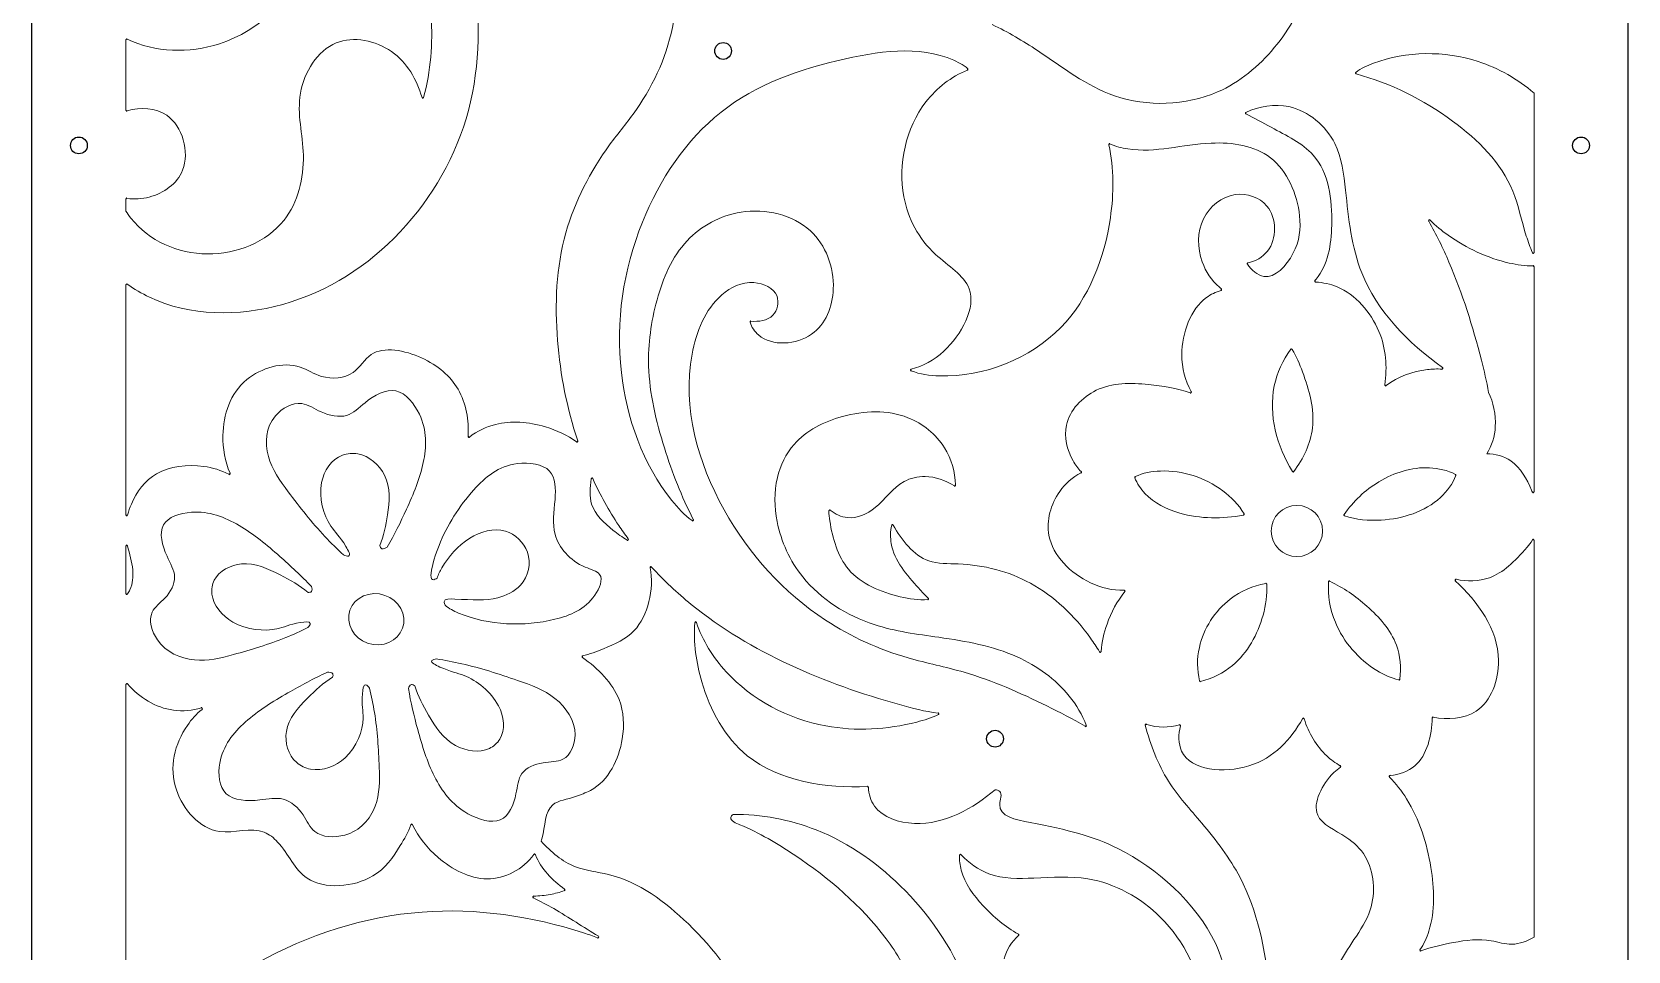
# Model space of a CAD drawing. Header units: millimetres. Extents: x -1155 to 475, y -31 to 1475.
# Drawn here: x 0 to 475, y 203.5 to 477.2 of the extents above; entities that cross this region are included whole.
import ezdxf

# ---------------------------------------------------------------- set-up
doc = ezdxf.new("R2010")
doc.units = ezdxf.units.MM
doc.layers.add('Layer3', color=4, linetype='Continuous')

msp = doc.modelspace()

# ---------------------------------------------------------------- linework, layer by layer
for p, q in [((0, 0), (0, 1475)), ((475.03, 0), (475.03, 1475))]:
    msp.add_line(p, q)
for centre, start, end in [((28.24, 474.78), 64.0949, 180), ((278.31, 466.03), 291.9084, 43.124), ((394.16, 464.93), 128.0367, 254.5436), ((116.33, 457.75), 196.4554, 344.9691), ((28.24, 453.92), 180, 285.32), ((361.39, 452.98), 114.575, 244.4713), ((320.73, 443.61), 65.5273, 192.5761), ((28.24, 427.38), 81.2097, 180), ((415.91, 420.92), 45.0376, 209.906), ((446.79, 411.53), 202.1725, 0), ((361.92, 408.15), 102.5744, 214.7706), ((446.79, 407.26), 360, 90.2595), ((28.24, 401.88), 54.0459, 180), ((353.82, 400.44), 287.4179, 50.2578), ((382.03, 402.95), 138.71, 265.7222), ((213.97, 390.78), 86.2279, 196.2505), ((374.85, 382.52), 31.3242, 144.2605), ((261.73, 376.53), 103.8317, 247.2204), ((419.64, 377.03), 267.2045, 54.5796), ((402.85, 372.09), 171.2556, 305.8253), ((344.82, 369.94), 250.7608, 29.2179), ((130.05, 356.75), 175.9409, 308.047), ((162.22, 355.33), 232.7705, 18.5264), ((58.74, 345.68), 242.1351, 23.8934), ((166.68, 344.06), 24.704, 174.8621), ((274.64, 342.27), 239.2654, 2.3597), ((312.1, 346.07), 296.8035, 48.007), ((328.44, 344.54), 115.2646, 201.2117), ((375.35, 346.46), 212.2477, 322.7946), ((423.55, 345.19), 338.9616, 62.9733), ((446.79, 340.29), 204.9671, 360), ((28.24, 333.4), 180, 345.5525), ((237.44, 334.57), 50.7464, 179.065), ((360.52, 333.55), 280.4633, 29.9671), ((390.72, 333.34), 145.5383, 251.3232), ((196.62, 331.88), 234.7202, 27.2621), ((256.12, 330.21), 28.9596, 165.8728), ((28.24, 324.07), 13.1142, 180), ((177.28, 326.07), 238.5697, 36.512), ((446.79, 325.78), 0, 150.9125), ((184.21, 317.68), 42.5089, 191.8668), ((386.13, 313.39), 64.8215, 176.3049), ((423.77, 313.95), 77.7434, 226.7497), ((28.24, 309.96), 180, 325.9164), ((325.07, 310.69), 320.2781, 91.7215), ((367.23, 312.68), 4.1711, 99.6036), ((266.6, 308.39), 273.2737, 49.1507), ((197.52, 301.24), 18.628, 176.0141), ((163.96, 291.14), 104.0944, 234.9488), ((317.93, 292.76), 212.2813, 355.4218), ((28.24, 282.87), 41.0979, 180), ((347.75, 284.03), 194.2617, 282.916), ((406.86, 284.51), 258.6538, 352.4445), ((50.49, 275.65), 307.7148, 107.4702), ((269.66, 274.12), 295.7425, 83.6981), ((331.56, 270.79), 71.7333, 194.9477), ((341.56, 270.6), 344.6383, 105.8149), ((378.39, 272.57), 17.3686, 149.7951), ((416.97, 272.89), 79.254, 178.8998), ((313.56, 270.63), 239.1741, 20.3335), ((389.25, 258.48), 305.0398, 60.8259), ((248.68, 252.22), 1.2248, 92.4548), ((404.21, 255.49), 96.4769, 223.9031), ((113.03, 241.01), 25.4671, 159.6018), ((149.6, 232.09), 21.9158, 143.8346), ((276.34, 232.01), 43.2803, 176.0926), ((149.35, 219.6), 91.4551, 243.0692), ((158.39, 221.72), 289.6925, 53.5592), ((168.44, 207.69), 248.2687, 57.9236), ((293.46, 208.3), 311.4078, 60.1894), ((413.31, 203.76), 145.0287, 289.9475)]:
    msp.add_arc(centre, 0.25, start, end)
at = {"lineweight": 9}
for points in [[(83, 498.37), (77.71, 487.23), (67.84, 477.58), (55.79, 473.66)], [(131.59, 496.22), (133.44, 482.01), (133.54, 467.5), (129.9, 453.82)], [(380.06, 491.67), (378.03, 484.65), (374.44, 478.13), (369.75, 472.48)], [(116.57, 457.69), (118.67, 465.5), (119.36, 473.79), (118.8, 481.86)], [(179.88, 454.05), (185.31, 461.83), (189.32, 470.77), (190.94, 480.22)], [(90.59, 473.91), (95.72, 475.98), (102.29, 474.62), (107.02, 471.31)], [(299.28, 471.62), (294.95, 474.49), (290.5, 477.12), (285.82, 479.35)], [(27.99, 474.78), (27.99, 472.06), (27.99, 456.4), (27.99, 453.92)], [(55.79, 473.66), (46.81, 470.73), (36.61, 470.99), (28.34, 475.01)], [(79.92, 458.91), (80.99, 465.13), (84.91, 471.62), (90.59, 473.91)], [(107.02, 471.31), (111.67, 468.06), (114.54, 462.93), (116.09, 457.68)], [(242.14, 469.19), (253.8, 471.78), (266.07, 473.25), (276.28, 467.76)], [(322.2, 458.16), (313.79, 461.05), (306.7, 466.7), (299.28, 471.62)], [(369.75, 472.48), (365.14, 466.92), (359.48, 462.19), (352.85, 459.3)], [(430.4, 468.37), (420.37, 471.65), (409.14, 471.48), (399.23, 467.83)], [(205.1, 453.3), (215.5, 461.53), (228.39, 466.14), (242.14, 469.19)], [(278.4, 465.79), (273.59, 463.86), (269.29, 460.51), (266.06, 456.32)], [(276.28, 467.76), (277.08, 467.33), (277.88, 466.85), (278.49, 466.2)], [(399.23, 467.83), (397.36, 467.14), (395.54, 466.33), (394.01, 465.13)], [(447.04, 458.96), (442.19, 463.11), (436.52, 466.38), (430.4, 468.37)], [(394.1, 464.69), (404.36, 461.86), (414.01, 457.12), (422.8, 450.64)], [(80.78, 440.46), (80.62, 446.72), (78.84, 452.68), (79.92, 458.91)], [(266.06, 456.32), (260.04, 448.5), (257.72, 437.72), (259.52, 428.11)], [(352.85, 459.3), (343.36, 455.17), (331.9, 454.82), (322.2, 458.16)], [(447.04, 411.53), (447.04, 419.15), (447.04, 458.96), (447.04, 458.96)], [(28.3, 453.67), (32.32, 454.77), (36.84, 454.63), (40.12, 452.35)], [(40.12, 452.35), (44.84, 449.09), (46.99, 441.44), (44.84, 436.01)], [(129.9, 453.82), (126.34, 440.44), (119.21, 427.85), (109.62, 417.66)], [(171.94, 443.53), (174.53, 447.09), (177.36, 450.45), (179.88, 454.05)], [(181.67, 420.49), (186.79, 433.22), (194.7, 445.07), (205.1, 453.3)], [(361.29, 453.2), (365.22, 455), (369.83, 455.84), (374.1, 454.92)], [(368.81, 448.76), (366.27, 450.12), (363.84, 451.53), (361.29, 452.75)], [(374.1, 454.92), (379.89, 453.68), (385.07, 449.21), (387.74, 443.95)], [(381.32, 440.47), (378.13, 444.08), (373.29, 446.35), (368.81, 448.76)], [(422.8, 450.64), (430.36, 445.05), (437.29, 438.18), (440.73, 429.77)], [(158.92, 417.38), (161.55, 426.75), (166.18, 435.65), (171.94, 443.53)], [(320.95, 421.82), (322.02, 429.14), (322.06, 436.49), (320.48, 443.55)], [(320.83, 443.84), (322.51, 443.07), (324.33, 442.6), (326.15, 442.32)], [(326.15, 442.32), (334.33, 441.06), (342.36, 443.7), (350.98, 444.06)], [(350.98, 444.06), (357.26, 444.32), (363.86, 443.36), (368.59, 439.72)], [(387.74, 443.95), (389.92, 439.66), (390.44, 434.85), (390.95, 430.03)], [(75.02, 421.14), (79.2, 426.44), (80.96, 433.63), (80.78, 440.46)], [(368.59, 439.72), (373.65, 435.84), (376.58, 428.88), (377.26, 422.4)], [(386.84, 419.67), (387.05, 427.36), (385.89, 435.29), (381.32, 440.47)], [(44.84, 436.01), (43.23, 431.94), (39.19, 429.12), (34.94, 427.99)], [(34.94, 427.99), (32.73, 427.41), (30.46, 427.28), (28.27, 427.62)], [(259.52, 428.11), (260.73, 421.62), (263.83, 415.65), (268.92, 410.94)], [(358.11, 428.72), (354.04, 428.14), (350.48, 425.19), (348.67, 421.54)], [(367.56, 425.32), (365.35, 428), (361.55, 429.21), (358.11, 428.72)], [(390.95, 430.03), (391.85, 421.57), (392.72, 413.08), (395.77, 405.41)], [(440.73, 429.77), (442.47, 425.5), (443.32, 420.83), (444.74, 416.39)], [(27.99, 427.38), (27.99, 426.48), (27.99, 423.84), (27.99, 423.84)], [(27.99, 423.84), (28.43, 423.1), (28.93, 422.4), (29.46, 421.72)], [(211.03, 423.48), (204.82, 422.51), (199.13, 419.41), (195, 415)], [(231.67, 417.95), (226.4, 422.81), (218.35, 424.62), (211.03, 423.48)], [(367.74, 411.91), (370.58, 415.53), (370.5, 421.74), (367.56, 425.32)], [(29.46, 421.72), (34.77, 414.99), (43.43, 411.13), (52.24, 411.05)], [(52.24, 411.05), (60.97, 410.97), (69.85, 414.61), (75.02, 421.14)], [(175.42, 375.81), (173.7, 390.94), (175.94, 406.26), (181.67, 420.49)], [(306.22, 389.19), (314.63, 397.81), (319.18, 409.77), (320.95, 421.82)], [(348.67, 421.54), (346.7, 417.59), (346.79, 412.81), (348.29, 408.7)], [(377.26, 422.4), (377.66, 418.58), (377.28, 414.92), (375.3, 411.15)], [(382.19, 403.52), (385.7, 407.81), (386.69, 413.66), (386.84, 419.67)], [(415.69, 420.79), (417.95, 416.87), (419.94, 412.79), (421.73, 408.63)], [(421.46, 416.65), (419.55, 418), (417.73, 419.46), (416.09, 421.09)], [(109.62, 417.66), (100.11, 407.56), (88.19, 399.83), (74.67, 396.05)], [(156.43, 385.28), (155.56, 396.14), (156.03, 407.05), (158.92, 417.38)], [(195, 415), (190.49, 410.2), (187.82, 403.84), (186.04, 397.37)], [(238.49, 400.63), (238.75, 407.17), (236.27, 413.72), (231.67, 417.95)], [(439.66, 408.36), (433.11, 409.83), (426.95, 412.78), (421.46, 416.65)], [(444.74, 416.39), (445.28, 414.71), (445.9, 413.06), (446.56, 411.43)], [(268.92, 410.94), (272.64, 407.5), (277.43, 404.73), (278.93, 400.72)], [(348.29, 408.7), (349.35, 405.78), (351.12, 403.19), (353.39, 401.14)], [(361.87, 408.39), (364.1, 408.89), (366.3, 410.06), (367.74, 411.91)], [(375.3, 411.15), (373.39, 407.51), (369.98, 403.78), (366.61, 404.35)], [(421.73, 408.63), (425.78, 399.21), (428.81, 389.39), (431.36, 379.46)], [(366.61, 404.35), (364.75, 404.67), (362.9, 406.3), (361.72, 408.01)], [(395.77, 405.41), (400.26, 394.1), (409.49, 384.56), (419.79, 377.24)], [(446.79, 407.51), (444.4, 407.5), (442, 407.83), (439.66, 408.36)], [(447.04, 340.29), (447.04, 375.29), (447.04, 404.28), (447.04, 407.26)], [(27.99, 401.88), (27.99, 396.33), (27.99, 345.71), (27.99, 333.4)], [(34.97, 398.18), (32.66, 399.28), (30.45, 400.58), (28.38, 402.08)], [(214.87, 402.52), (217.74, 402.33), (220.87, 400.97), (221.75, 398.46)], [(232.04, 387.17), (236.34, 390.14), (238.29, 395.38), (238.49, 400.63)], [(278.93, 400.72), (281.04, 395.1), (276.69, 387.05), (271.37, 382.13)], [(353.89, 400.2), (352.33, 399.71), (350.87, 399.04), (349.58, 398.09)], [(353.39, 401.14), (353.58, 400.97), (353.78, 400.8), (353.98, 400.63)], [(381.85, 403.12), (381.96, 403.25), (382.08, 403.39), (382.19, 403.52)], [(388.47, 401.25), (386.42, 402.11), (384.26, 402.54), (382.02, 402.7)], [(400.88, 388), (398.47, 393.79), (393.85, 399), (388.47, 401.25)], [(74.67, 396.05), (61.58, 392.4), (47, 392.46), (34.97, 398.18)], [(186.04, 397.37), (184.25, 390.88), (183.35, 384.27), (183.54, 377.69)], [(221.75, 398.46), (222.39, 396.65), (221.86, 394.23), (220.52, 392.82)], [(349.58, 398.09), (344.84, 394.64), (342.22, 387.55), (342.22, 381.06)], [(213.73, 390.71), (214.15, 389.26), (215.06, 387.92), (216.23, 386.93)], [(220.52, 392.82), (218.95, 391.16), (216.27, 390.88), (213.98, 391.03)], [(162.46, 355.41), (159.23, 365.03), (157.25, 375.13), (156.43, 385.28)], [(216.23, 386.93), (220.32, 383.43), (227.49, 384.02), (232.04, 387.17)], [(270.13, 374.75), (283.39, 374.4), (297.08, 379.83), (306.22, 389.19)], [(402.61, 372.13), (403.41, 377.39), (403, 382.92), (400.88, 388)], [(95.56, 375.76), (97.7, 377.24), (98.97, 379.73), (100.98, 381.1)], [(100.98, 381.1), (104.69, 383.63), (110.94, 382.39), (115.96, 380.11)], [(115.96, 380.11), (120.81, 377.9), (124.51, 374.73), (126.82, 370.76)], [(206, 334.91), (198.15, 349), (193.54, 365.22), (196.49, 381.2)], [(271.37, 382.13), (268.45, 379.41), (265.23, 377.65), (261.67, 376.77)], [(342.22, 381.06), (342.22, 377.1), (343.2, 373.35), (345.04, 370.06)], [(369.72, 371.75), (370.54, 375.67), (372.31, 379.42), (374.65, 382.67)], [(375.06, 382.65), (376.34, 380.56), (377.27, 378.29), (378.14, 375.95)], [(63.97, 373.64), (68.2, 377.12), (74.63, 379.11), (79.82, 377.39)], [(79.82, 377.39), (81.98, 376.67), (83.92, 375.31), (86.18, 374.62)], [(86.18, 374.62), (89.31, 373.68), (93.04, 374.03), (95.56, 375.76)], [(190.42, 337.69), (181.81, 348.5), (176.98, 362.08), (175.42, 375.81)], [(183.54, 377.69), (183.78, 369.45), (185.73, 361.26), (188.23, 353.31)], [(261.63, 376.3), (264.27, 375.19), (267.19, 374.83), (270.13, 374.75)], [(378.14, 375.95), (380.13, 370.59), (381.77, 364.87), (381.1, 359.28)], [(415.3, 376.64), (410.72, 376.11), (406.55, 374.45), (403, 371.89)], [(419.63, 376.78), (418.18, 376.85), (416.72, 376.8), (415.3, 376.64)], [(431.36, 379.46), (432.18, 376.27), (432.95, 373.07), (433.5, 369.82)], [(56.86, 357.01), (56.98, 363.22), (58.93, 369.49), (63.97, 373.64)], [(108.32, 370.28), (105.32, 370.91), (101.87, 368.97), (99.15, 366.78)], [(126.82, 370.76), (129.25, 366.56), (130.14, 361.47), (129.8, 356.77)], [(332.3, 372.18), (327.01, 372.69), (321.56, 372.79), (316.75, 370.46)], [(344.74, 369.7), (340.76, 371.09), (336.58, 371.77), (332.3, 372.18)], [(370.03, 358.65), (369.06, 362.96), (368.83, 367.45), (369.72, 371.75)], [(80.32, 366.52), (77.53, 366.91), (74.41, 365.13), (72.46, 362.83)], [(86.08, 364.02), (84.04, 364.94), (82.26, 366.25), (80.32, 366.52)], [(99.15, 366.78), (97.26, 365.26), (95.72, 363.61), (93.65, 363)], [(115.31, 363.38), (113.81, 366.51), (111.28, 369.65), (108.32, 370.28)], [(316.75, 370.46), (312.55, 368.42), (308.83, 364.54), (307.86, 360.09)], [(433.5, 369.82), (434.92, 366.99), (435.73, 363.23), (435.52, 359.66)], [(72.46, 362.83), (69.57, 359.41), (69.23, 354.85), (70.37, 350.78)], [(93.65, 363), (91.41, 362.34), (88.56, 362.89), (86.08, 364.02)], [(116.46, 348.94), (117.47, 353.6), (117.65, 358.47), (115.31, 363.38)], [(137.99, 360.28), (142.69, 361.46), (147.67, 361.13), (152.86, 359.56)], [(241.19, 362.64), (235.66, 361.13), (230.42, 358.54), (226.81, 354.37)], [(260.69, 362.31), (254.6, 364.71), (247.7, 364.42), (241.19, 362.64)], [(271.6, 353.38), (269.09, 357.43), (265.1, 360.57), (260.69, 362.31)], [(58.96, 345.78), (57.4, 349.32), (56.78, 353.15), (56.86, 357.01)], [(130.21, 356.56), (132.43, 358.3), (135.16, 359.56), (137.99, 360.28)], [(152.86, 359.56), (156.14, 358.57), (159.5, 357.08), (162.07, 355.13)], [(307.86, 360.09), (307.1, 356.57), (308.06, 352.7), (309.84, 349.47)], [(375.14, 346.33), (372.77, 350.09), (371.02, 354.27), (370.03, 358.65)], [(381.1, 359.28), (380.55, 354.62), (378.4, 350.06), (375.55, 346.31)], [(435.52, 359.66), (435.35, 356.73), (434.49, 353.93), (432.97, 351.53)], [(92.47, 351.14), (93.86, 351.65), (95.45, 351.82), (96.96, 351.57)], [(96.96, 351.57), (100.4, 350.98), (103.43, 348.19), (104.96, 345.17)], [(188.23, 353.31), (190.54, 345.95), (193.33, 338.8), (196.84, 332)], [(226.81, 354.37), (224.4, 351.59), (222.72, 348.09), (221.86, 344.46)], [(274.89, 342.28), (274.73, 346.14), (273.67, 350.06), (271.6, 353.38)], [(432.97, 351.53), (435.47, 351.54), (438.11, 350.85), (440.18, 349.43)], [(37.09, 345.61), (41.03, 347.91), (46.23, 348.48), (51.12, 347.79)], [(51.12, 347.79), (53.77, 347.42), (56.32, 346.67), (58.62, 345.46)], [(70.37, 350.78), (71.44, 346.94), (73.85, 343.55), (76.3, 340.24)], [(86.21, 342.98), (86.93, 346.57), (89.09, 349.88), (92.47, 351.14)], [(111.47, 335.03), (113.52, 339.53), (115.43, 344.13), (116.46, 348.94)], [(144.5, 348.66), (138.86, 347.95), (134.89, 344.57), (131.52, 340.86)], [(154.03, 346.43), (152.05, 348.53), (147.96, 349.1), (144.5, 348.66)], [(309.84, 349.47), (310.5, 348.27), (311.28, 347.15), (312.27, 346.26)], [(400.88, 343.24), (405.41, 345.96), (410.66, 347.64), (415.91, 347.39)], [(415.91, 347.39), (418.6, 347.26), (421.29, 346.63), (423.67, 345.42)], [(440.18, 349.43), (443.1, 347.42), (444.87, 343.95), (446.29, 340.75)], [(29.6, 336.6), (31.16, 340.25), (33.64, 343.6), (37.09, 345.61)], [(88.95, 330.05), (86.72, 333.37), (85.29, 338.4), (86.21, 342.98)], [(104.96, 345.17), (106.83, 341.44), (106.41, 337.34), (105.83, 333.41)], [(155.68, 337.96), (155.9, 341.06), (155.92, 344.44), (154.03, 346.43)], [(166.43, 344.08), (166.2, 341.51), (165.84, 338.89), (166.57, 336.53)], [(174.67, 330.21), (171.72, 334.64), (169.14, 339.31), (166.9, 344.16)], [(221.86, 344.46), (220.83, 340.17), (220.94, 335.7), (221.8, 331.37)], [(250.94, 335.53), (254.08, 338.04), (256.2, 341.48), (259.54, 343.3)], [(259.54, 343.3), (261.4, 344.31), (263.63, 344.82), (265.82, 344.79)], [(265.82, 344.79), (268.9, 344.74), (271.9, 343.61), (274.52, 342.05)], [(312.21, 345.85), (309.72, 344.59), (307.55, 342.68), (305.89, 340.34)], [(331.25, 339.76), (329.96, 341.12), (328.88, 342.71), (328.2, 344.45)], [(328.33, 344.76), (330.66, 345.86), (333.26, 346.34), (335.88, 346.43)], [(335.88, 346.43), (342.45, 346.67), (349.09, 344.5), (354.38, 340.58)], [(390.51, 333.48), (393.2, 337.39), (396.74, 340.75), (400.88, 343.24)], [(423.79, 345.1), (422.83, 342.62), (421.18, 340.39), (419.2, 338.57)], [(76.3, 340.24), (79.75, 335.6), (83.29, 331.13), (87.22, 326.9)], [(131.52, 340.86), (127.02, 335.89), (123.6, 330.3), (121.16, 324.27)], [(155.73, 327.55), (154.84, 330.84), (155.41, 334.19), (155.68, 337.96)], [(196.47, 331.68), (194.16, 333.31), (192.21, 335.44), (190.42, 337.69)], [(305.89, 340.34), (303.21, 336.57), (301.86, 331.66), (302.68, 327.25)], [(341.59, 333.91), (337.72, 335.04), (334, 336.87), (331.25, 339.76)], [(354.38, 340.58), (356.94, 338.69), (359.18, 336.38), (360.74, 333.67)], [(419.2, 338.57), (414.51, 334.26), (407.99, 332.22), (401.57, 331.83)], [(446.29, 340.75), (446.39, 340.56), (446.48, 340.37), (446.57, 340.18)], [(28.48, 333.33), (28.76, 334.44), (29.14, 335.53), (29.6, 336.6)], [(47.5, 334.16), (44.12, 333.91), (40.47, 332.77), (39.13, 330.37)], [(61.65, 330.21), (57.42, 332.7), (52.79, 334.54), (47.5, 334.16)], [(105.83, 333.41), (105.35, 330.22), (104.77, 327.13), (103.55, 324.21)], [(105.69, 323.75), (107.86, 327.38), (109.72, 331.17), (111.47, 335.03)], [(166.57, 336.53), (167.51, 333.52), (170.23, 330.96), (173, 328.77)], [(236.19, 302.01), (223.71, 310.19), (213.41, 321.59), (206, 334.91)], [(237.47, 331.56), (237.31, 332.57), (237.18, 333.57), (237.19, 334.58)], [(237.6, 334.77), (239.04, 333.59), (240.85, 332.75), (242.68, 332.56)], [(242.68, 332.56), (245.59, 332.26), (248.56, 333.63), (250.94, 335.53)], [(360.57, 333.3), (354.34, 332.15), (347.77, 332.12), (341.59, 333.91)], [(401.57, 331.83), (397.82, 331.6), (394.11, 331.93), (390.64, 333.1)], [(39.13, 330.37), (37.77, 327.94), (38.78, 324.24), (40.2, 321.08)], [(73.76, 321.02), (69.95, 324.38), (66.01, 327.64), (61.65, 330.21)], [(93.44, 323.97), (91.65, 326.93), (90.18, 328.23), (88.95, 330.05)], [(130.35, 326.44), (133.48, 328.33), (137.44, 329.59), (140.92, 328.54)], [(140.92, 328.54), (143.84, 327.65), (146.41, 325.13), (147.46, 322.28)], [(173, 328.77), (174.31, 327.73), (175.64, 326.78), (177.15, 325.86)], [(177.48, 326.22), (176.51, 327.53), (175.57, 328.86), (174.67, 330.21)], [(221.8, 331.37), (222.98, 325.38), (225.59, 319.66), (229.4, 314.91)], [(243.03, 317.16), (239.77, 321.02), (238.28, 326.4), (237.47, 331.56)], [(255.88, 330.27), (255.44, 328.5), (255.42, 326.6), (255.75, 324.82)], [(266.94, 319.68), (262.35, 321.25), (258.79, 325.9), (256.34, 330.33)], [(27.99, 324.07), (27.99, 319.96), (27.99, 312.39), (27.99, 309.96)], [(30, 317.04), (29.77, 319.46), (29.02, 321.8), (28.48, 324.13)], [(87.22, 326.9), (88.98, 325.01), (90.81, 323.17), (92.76, 321.44)], [(94.21, 321.11), (94.93, 321.3), (94.16, 322.77), (93.44, 323.97)], [(103.55, 324.21), (103.64, 323.86), (103.85, 323.45), (104.16, 323.3)], [(104.16, 323.3), (104.61, 323.09), (105.27, 323.45), (105.69, 323.75)], [(121.16, 324.27), (120.08, 321.59), (119.19, 318.81), (118.77, 315.95)], [(122.03, 317.57), (124.09, 321.02), (126.63, 324.18), (130.35, 326.44)], [(164.67, 317.82), (159.99, 319.79), (156.81, 323.63), (155.73, 327.55)], [(255.75, 324.82), (256.68, 319.68), (260.4, 315.45), (263.91, 311.51)], [(302.68, 327.25), (303.81, 321.13), (309.14, 315.97), (315.02, 313.18)], [(445.01, 323.73), (441.19, 319.45), (437.84, 316.14), (433.76, 314.67)], [(446.57, 325.9), (446.11, 325.07), (445.58, 324.34), (445.01, 323.73)], [(447.04, 207.69), (447.04, 207.69), (447.04, 270.57), (447.04, 325.78)], [(40.2, 321.08), (41.19, 318.89), (42.39, 316.96), (42.46, 314.92)], [(54.26, 313.91), (55.68, 316.74), (59.12, 318.46), (62.4, 318.76)], [(62.4, 318.76), (66.45, 319.13), (70.28, 317.36), (73.91, 315.49)], [(83.16, 312.04), (80.2, 315.2), (77.03, 318.15), (73.76, 321.02)], [(92.76, 321.44), (93.2, 321.22), (93.87, 321.02), (94.21, 321.11)], [(147.46, 322.28), (148.71, 318.89), (147.79, 315.04), (145.39, 312.46)], [(275.7, 318.77), (272.69, 318.88), (269.63, 318.75), (266.94, 319.68)], [(297.17, 313.02), (290.67, 316.58), (283.31, 318.47), (275.7, 318.77)], [(29.18, 311.1), (30.02, 312.89), (30.2, 315), (30, 317.04)], [(42.46, 314.92), (42.53, 312.72), (41.29, 310.4), (39.6, 308.6)], [(53.55, 309.8), (53.41, 311.2), (53.64, 312.66), (54.26, 313.91)], [(73.91, 315.49), (76.86, 313.97), (79.68, 312.39), (82.18, 310.31)], [(118.77, 315.95), (118.73, 315.32), (118.75, 314.27), (119.25, 314.09)], [(119.25, 314.09), (119.62, 313.97), (120.22, 314.3), (120.59, 314.57)], [(120.59, 314.57), (120.91, 315.63), (121.45, 316.61), (122.03, 317.57)], [(168.96, 315.61), (168.19, 316.64), (166.33, 317.11), (164.67, 317.82)], [(167.51, 309.47), (168.93, 311.52), (170.06, 314.14), (168.96, 315.61)], [(183.96, 317.63), (185.28, 311.37), (183.3, 303.21), (179.25, 298.91)], [(196.2, 306.73), (192.01, 310.14), (188.05, 313.86), (184.39, 317.85)], [(229.4, 314.91), (234.77, 308.2), (242.53, 303.39), (250.68, 300.72)], [(258.44, 309.01), (252.63, 310.36), (246.71, 312.79), (243.03, 317.16)], [(386.24, 313.62), (390.25, 311.73), (393.9, 309.17), (397.29, 306.18)], [(423.6, 313.77), (430.21, 307.55), (436.37, 299.47), (436.48, 289.98)], [(433.76, 314.67), (430.63, 313.54), (427.08, 313.49), (423.82, 314.19)], [(28.44, 309.82), (28.72, 310.23), (28.97, 310.66), (29.18, 311.1)], [(59.82, 301.47), (56.55, 303.34), (53.92, 306.39), (53.55, 309.8)], [(82.18, 310.31), (82.53, 310.27), (82.98, 310.31), (83.2, 310.54)], [(83.2, 310.54), (83.51, 310.86), (83.34, 311.57), (83.16, 312.04)], [(103.41, 309.82), (98.9, 310.5), (94.82, 307.7), (94.3, 303.56)], [(110.64, 301.08), (111.16, 305.22), (107.92, 309.13), (103.41, 309.82)], [(145.39, 312.46), (143.62, 310.56), (141.05, 309.35), (138.65, 308.71)], [(155.63, 302.28), (160.26, 303.39), (164.53, 305.14), (167.51, 309.47)], [(266.61, 308.14), (263.89, 307.98), (261.18, 308.38), (258.44, 309.01)], [(263.91, 311.51), (264.83, 310.48), (265.74, 309.47), (266.76, 308.58)], [(315.01, 296.69), (310.32, 303.3), (304.25, 309.15), (297.17, 313.02)], [(315.02, 313.18), (318.25, 311.65), (321.65, 310.83), (325.07, 310.94)], [(325.27, 310.53), (322.92, 307.7), (321.19, 304.38), (319.96, 300.84)], [(356.65, 308.3), (359.74, 310.67), (363.41, 312.29), (367.19, 312.93)], [(367.48, 312.7), (367.7, 309.62), (367.24, 306.52), (366.39, 303.49)], [(387.91, 301.39), (386.34, 305.2), (385.62, 309.36), (385.88, 313.41)], [(35.75, 304.38), (34.68, 302.05), (35.61, 298.69), (37.34, 296.17)], [(39.6, 308.6), (38.2, 307.12), (36.5, 306), (35.75, 304.38)], [(122.68, 307.53), (122.64, 307.21), (122.78, 306.77), (123, 306.46)], [(125.86, 308.31), (124.41, 308.38), (122.81, 308.43), (122.68, 307.53)], [(123, 306.46), (124.11, 305.45), (125.51, 304.76), (126.94, 304.15)], [(138.65, 308.71), (134.83, 307.68), (131.44, 308.08), (125.86, 308.31)], [(126.94, 304.15), (135.96, 300.36), (146.5, 300.08), (155.63, 302.28)], [(258.15, 276.88), (235.94, 283.16), (214.01, 292.22), (196.2, 306.73)], [(347.44, 293.88), (348.69, 299.55), (352.04, 304.77), (356.65, 308.3)], [(397.29, 306.18), (401, 302.92), (404.41, 299.16), (406.08, 294.6)], [(72.92, 299.45), (69.19, 298.62), (63.99, 299.09), (59.82, 301.47)], [(79.88, 301.31), (76.59, 300.75), (74.98, 299.9), (72.92, 299.45)], [(75.52, 296.83), (77.77, 297.73), (80, 298.71), (82.14, 299.84)], [(82.82, 301.01), (82.82, 301.71), (81.22, 301.53), (79.88, 301.31)], [(82.14, 299.84), (82.46, 300.15), (82.82, 300.68), (82.82, 301.01)], [(94.3, 303.56), (93.78, 299.42), (97.02, 295.51), (101.54, 294.82)], [(101.54, 294.82), (106.05, 294.13), (110.13, 296.94), (110.64, 301.08)], [(199.35, 283.66), (197.65, 289.45), (196.86, 295.38), (197.27, 301.25)], [(197.75, 301.32), (199.57, 295.92), (202.69, 290.93), (206.59, 286.67)], [(260.77, 290.8), (252.11, 293.31), (243.75, 297.07), (236.19, 302.01)], [(250.68, 300.72), (256.94, 298.66), (263.42, 297.86), (269.94, 296.92)], [(319.96, 300.84), (319.04, 298.23), (318.4, 295.49), (318.18, 292.74)], [(366.39, 303.49), (364.79, 297.78), (361.83, 292.31), (357.31, 288.54)], [(400.29, 287.02), (394.82, 290.39), (390.34, 295.46), (387.91, 301.39)], [(37.34, 296.17), (39.9, 292.46), (44.2, 290.58), (48.38, 290.18)], [(59.99, 291.79), (65.3, 293.23), (70.48, 294.82), (75.52, 296.83)], [(179.25, 298.91), (176.88, 296.39), (173.48, 294.89), (170.12, 293.53)], [(269.94, 296.92), (277.91, 295.76), (285.93, 294.4), (293.25, 291.09)], [(317.72, 292.63), (316.85, 294), (315.96, 295.36), (315.01, 296.69)], [(406.08, 294.6), (407.24, 291.42), (407.56, 287.85), (407.11, 284.48)], [(48.38, 290.18), (52.34, 289.81), (56.2, 290.76), (59.99, 291.79)], [(119.04, 289.97), (118.61, 289.43), (120.12, 288.66), (121.42, 288.08)], [(120.34, 290.49), (119.87, 290.43), (119.24, 290.23), (119.04, 289.97)], [(127.94, 289.04), (125.43, 289.63), (122.89, 290.14), (120.34, 290.49)], [(163.82, 290.93), (168.47, 287.67), (172.79, 283.31), (174.74, 278.36)], [(170.12, 293.53), (168.07, 292.7), (166.04, 291.92), (163.9, 291.38)], [(277.48, 286.5), (271.97, 288.1), (266.31, 289.19), (260.77, 290.8)], [(293.25, 291.09), (299.15, 288.42), (304.59, 284.49), (308.7, 279.43)], [(347.51, 283.97), (346.69, 287.17), (346.71, 290.6), (347.44, 293.88)], [(436.48, 289.98), (436.54, 284.19), (434.35, 277.88), (429.81, 274.92)], [(87.92, 286.51), (83.88, 284.69), (80.01, 282.59), (76.19, 280.38)], [(82.02, 278.79), (84.34, 281.13), (86.69, 283.32), (89.49, 285.05)], [(89.51, 286.09), (89.24, 286.49), (88.46, 286.54), (87.92, 286.51)], [(89.49, 285.05), (89.62, 285.37), (89.69, 285.82), (89.51, 286.09)], [(121.42, 288.08), (124.62, 286.63), (126.55, 286.37), (128.62, 285.55)], [(144.54, 284.1), (139.03, 286), (133.55, 287.73), (127.94, 289.04)], [(128.62, 285.55), (132.38, 284.07), (136.63, 280.75), (138.82, 276.55)], [(206.59, 286.67), (214.3, 278.24), (225.06, 272.63), (236.26, 270.54)], [(302.06, 276.48), (294.1, 280.39), (285.96, 284.04), (277.48, 286.5)], [(357.31, 288.54), (354.57, 286.25), (351.26, 284.58), (347.81, 283.79)], [(406.82, 284.27), (404.5, 284.73), (402.33, 285.76), (400.29, 287.02)], [(27.99, 282.87), (27.99, 273.54), (27.99, 171.19), (27.99, 158.16)], [(42.1, 275.22), (36.84, 275.95), (32, 278.93), (28.42, 283.04)], [(76.19, 280.38), (71.73, 277.8), (67.33, 275.07), (63.56, 271.72)], [(99.39, 282.77), (98.65, 282.99), (98.44, 281.41), (98.35, 280.07)], [(100.45, 281.76), (100.19, 282.16), (99.73, 282.66), (99.39, 282.77)], [(101.95, 274.53), (101.56, 276.95), (101.09, 279.37), (100.45, 281.76)], [(112.93, 282.85), (112.46, 282.78), (112.19, 282.14), (112.06, 281.67)], [(112.06, 281.67), (112.72, 277.56), (113.71, 273.49), (114.81, 269.43)], [(113.96, 282.45), (113.68, 282.68), (113.26, 282.9), (112.93, 282.85)], [(118.04, 273.77), (116.39, 276.61), (114.88, 279.43), (113.96, 282.45)], [(155.64, 278.74), (152.41, 281.28), (148.47, 282.74), (144.54, 284.1)], [(212.89, 261.68), (206.27, 267.07), (201.84, 275.21), (199.35, 283.66)], [(50.42, 275.89), (47.8, 275.07), (44.89, 274.83), (42.1, 275.22)], [(75.73, 268.88), (76.35, 272.84), (79.16, 275.92), (82.02, 278.79)], [(138.82, 276.55), (140.54, 273.26), (140.99, 269.42), (139.24, 266.58)], [(161.64, 267.86), (161.66, 272.18), (159.05, 276.06), (155.64, 278.74)], [(174.74, 278.36), (176.19, 274.7), (176.33, 270.71), (175.69, 266.74)], [(269.69, 274.37), (265.78, 274.8), (261.96, 275.8), (258.15, 276.88)], [(313.43, 270.42), (309.74, 272.62), (305.92, 274.58), (302.06, 276.48)], [(308.7, 279.43), (310.84, 276.8), (312.62, 273.87), (313.79, 270.72)], [(46.28, 270.7), (47.5, 272.49), (48.94, 274.13), (50.64, 275.45)], [(63.56, 271.72), (59.91, 268.47), (56.84, 264.64), (55.92, 259.49)], [(103.36, 258.2), (103.17, 263.7), (102.8, 269.12), (101.95, 274.53)], [(126.09, 264.71), (122.34, 266.72), (120.08, 270.27), (118.04, 273.77)], [(236.26, 270.54), (245.24, 268.87), (254.51, 269.46), (263.33, 271.69)], [(263.33, 271.69), (265.55, 272.25), (267.73, 272.91), (269.77, 273.9)], [(331.64, 271.03), (331.69, 271.01), (331.75, 270.99), (331.81, 270.97)], [(331.81, 270.97), (334.94, 269.98), (338.38, 269.96), (341.49, 270.84)], [(362.17, 258.63), (369.79, 260.98), (374.6, 266.55), (378.18, 272.69)], [(378.63, 272.64), (379.92, 268.51), (382.22, 264.51), (385.38, 261.59)], [(416.72, 272.89), (416.63, 267.8), (415.25, 261.8), (411.54, 258.63)], [(429.81, 274.92), (426.26, 272.6), (421.27, 272.33), (417.02, 273.13)], [(43, 251.47), (40.7, 258.27), (42.49, 265.17), (46.28, 270.7)], [(78.79, 259.63), (76.18, 261.86), (75.23, 265.66), (75.73, 268.88)], [(114.81, 269.43), (116.11, 264.67), (117.56, 259.93), (119.81, 255.47)], [(139.24, 266.58), (138.52, 265.42), (137.43, 264.43), (136.13, 263.82)], [(158.05, 260.64), (160.4, 261.83), (161.62, 264.94), (161.64, 267.86)], [(175.69, 266.74), (174.67, 260.53), (171.73, 254.33), (166.22, 251.29)], [(338.24, 254.08), (335.04, 259.13), (332.87, 264.9), (331.32, 270.72)], [(341.8, 270.53), (341.13, 268.11), (341.18, 265.24), (342.17, 263.07)], [(136.13, 263.82), (133.18, 262.45), (129.14, 263.08), (126.09, 264.71)], [(248.67, 252.47), (236.35, 251.95), (222.37, 253.98), (212.89, 261.68)], [(342.17, 263.07), (344.91, 257.1), (354.84, 256.37), (362.17, 258.63)], [(385.38, 261.59), (386.59, 260.47), (387.93, 259.5), (389.37, 258.69)], [(55.92, 259.49), (55.34, 256.21), (55.63, 252.38), (57.8, 250.36)], [(82.92, 257.68), (81.41, 257.98), (79.94, 258.65), (78.79, 259.63)], [(93.19, 261.05), (90.42, 258.53), (86.58, 256.97), (82.92, 257.68)], [(102.17, 246.67), (103.54, 250.32), (103.5, 254.28), (103.36, 258.2)], [(145.82, 256.34), (147.08, 258.07), (149.57, 259.16), (152.15, 259.58)], [(152.15, 259.58), (154.26, 259.93), (156.42, 259.82), (158.05, 260.64)], [(387.46, 256.64), (383.95, 253.19), (381.09, 247.63), (382.65, 244.01)], [(389.4, 258.27), (388.73, 257.8), (388.08, 257.26), (387.46, 256.64)], [(411.54, 258.63), (409.58, 256.95), (406.97, 256.06), (404.18, 255.74)], [(119.81, 255.47), (121.99, 251.15), (124.92, 247.11), (129.77, 244.4)], [(144.06, 250.32), (144.52, 252.57), (144.64, 254.73), (145.82, 256.34)], [(250.75, 246.69), (249.63, 248.28), (248.97, 250.28), (248.93, 252.23)], [(348.18, 241.58), (344.71, 245.67), (341.07, 249.6), (338.24, 254.08)], [(404.03, 255.32), (405.94, 253.34), (407.65, 251.14), (409.11, 248.82)], [(55.82, 239.1), (49.86, 239.95), (44.95, 245.68), (43, 251.47)], [(57.8, 250.36), (60.01, 248.32), (64.14, 248.12), (67.79, 248.49)], [(67.79, 248.49), (70.34, 248.75), (72.65, 249.29), (74.8, 248.73)], [(74.8, 248.73), (77.12, 248.11), (79.25, 246.21), (80.71, 244.04)], [(139.36, 242.56), (142.02, 243.65), (143.39, 247.08), (144.06, 250.32)], [(155, 247.04), (152.49, 245), (152.87, 240.69), (151.76, 236.94)], [(161.81, 249.49), (159.43, 248.73), (156.62, 248.35), (155, 247.04)], [(166.22, 251.29), (164.76, 250.66), (163.38, 249.99), (161.81, 249.49)], [(286.69, 251.54), (280.03, 245.96), (271.81, 241.14), (262.62, 241.51)], [(288.02, 251.04), (287.7, 251.35), (287.16, 251.53), (286.69, 251.54)], [(297.13, 241.76), (292.75, 242.61), (287.79, 243.53), (288.02, 247.19)], [(288.02, 247.19), (288.11, 248.52), (288.88, 250.21), (288.02, 251.04)], [(409.11, 248.82), (412.98, 242.69), (415.15, 235.65), (416.33, 228.37)], [(80.71, 244.04), (81.91, 242.25), (82.66, 240.29), (84.17, 239.08)], [(93.15, 238.04), (97.68, 239.31), (100.71, 242.82), (102.17, 246.67)], [(129.77, 244.4), (132.86, 242.67), (136.74, 241.48), (139.36, 242.56)], [(210.71, 241.11), (209.62, 241.51), (207.75, 242.27), (207.98, 243.29)], [(207.98, 243.29), (208.06, 243.62), (208.35, 243.98), (208.65, 244.19)], [(208.65, 244.19), (217.05, 244.25), (225.57, 242.68), (233.43, 239.58)], [(262.62, 241.51), (258.05, 241.7), (253.25, 243.16), (250.75, 246.69)], [(382.65, 244.01), (383.88, 241.15), (387.88, 239.5), (391.07, 237.4)], [(69.15, 238.89), (65.18, 240.49), (60.22, 238.47), (55.82, 239.1)], [(73.12, 235.97), (71.97, 237.2), (70.63, 238.3), (69.15, 238.89)], [(84.17, 239.08), (86.34, 237.34), (90.09, 237.18), (93.15, 238.04)], [(112.8, 241.09), (111.99, 238.93), (110.85, 236.89), (109.63, 234.89)], [(120.92, 231.36), (117.6, 234.18), (114.99, 237.47), (113.26, 241.11)], [(227.04, 232.04), (221.85, 235.53), (216.46, 238.73), (210.71, 241.11)], [(233.43, 239.58), (243.44, 235.62), (252.38, 229.19), (259.94, 221.43)], [(323.34, 233.97), (315.73, 237.82), (308.41, 239.57), (297.13, 241.76)], [(359.54, 225.39), (356.51, 231.19), (352.47, 236.51), (348.18, 241.58)], [(81.89, 225.2), (78.18, 227.7), (76.43, 232.42), (73.12, 235.97)], [(109.63, 234.89), (107.53, 231.44), (105.2, 228.09), (101.46, 225.87)], [(151.76, 236.94), (151.69, 236.71), (151.61, 236.48), (151.53, 236.25)], [(151.53, 236.25), (154.45, 233.02), (157.84, 230.13), (161.76, 228.63)], [(352.21, 205.82), (346.41, 218.04), (334.56, 228.29), (323.34, 233.97)], [(391.07, 237.4), (393.47, 235.81), (395.42, 233.97), (396.78, 231.68)], [(135.47, 225), (130.23, 225.03), (125.03, 227.84), (120.92, 231.36)], [(149.4, 232.24), (146.2, 227.85), (140.81, 224.98), (135.47, 225)], [(158.54, 221.92), (154.93, 224.59), (151.52, 228), (149.84, 232.18)], [(161.76, 228.63), (164.87, 227.43), (168.31, 227.1), (171.58, 226.3)], [(254.21, 207.17), (246.73, 217.13), (237.28, 225.16), (227.04, 232.04)], [(276.57, 227.62), (276.19, 229.05), (275.99, 230.56), (276.09, 232.03)], [(276.52, 232.19), (278.82, 229.75), (281.68, 227.69), (284.8, 226.53)], [(396.78, 231.68), (399.49, 227.15), (399.96, 220.87), (398.29, 215.74)], [(416.33, 228.37), (417.36, 222.02), (417.64, 215.49), (415.73, 209.43)], [(101.46, 225.87), (95.83, 222.52), (87, 221.75), (81.89, 225.2)], [(171.58, 226.3), (180.65, 224.08), (188.46, 218.23), (195.36, 211.57)], [(283.07, 217.01), (280.2, 220.1), (277.66, 223.59), (276.57, 227.62)], [(284.8, 226.53), (289, 224.97), (293.64, 225.04), (298.22, 225.23)], [(298.22, 225.23), (303.66, 225.46), (309.01, 225.88), (314.24, 225.02)], [(314.24, 225.02), (322.25, 223.7), (330, 219.42), (335.89, 213.54)], [(368.34, 192.44), (367, 204), (364.76, 215.4), (359.54, 225.39)], [(155.3, 216.22), (153.29, 217.29), (151.27, 218.34), (149.24, 219.38)], [(149.34, 219.85), (150.99, 219.89), (152.64, 220.05), (154.27, 220.36)], [(154.27, 220.36), (155.7, 220.62), (157.11, 221), (158.48, 221.49)], [(259.94, 221.43), (268.23, 212.9), (274.87, 202.77), (278.95, 191.75)], [(67.11, 199.98), (82.17, 208.41), (98.99, 213.82), (116.09, 215.12)], [(116.09, 215.12), (132.28, 216.36), (148.71, 213.91), (164.2, 208.92)], [(168.58, 207.9), (164.15, 210.67), (159.73, 213.45), (155.3, 216.22)], [(293.59, 208.52), (289.68, 210.76), (286.18, 213.65), (283.07, 217.01)], [(398.29, 215.74), (397.24, 212.52), (395.34, 209.76), (393.45, 206.91)], [(195.36, 211.57), (203.15, 204.04), (209.8, 195.48), (213.19, 185.47)], [(335.89, 213.54), (343.04, 206.41), (347.45, 196.92), (349.1, 186.91)], [(415.73, 209.43), (415.11, 207.48), (414.27, 205.57), (413.1, 203.91)], [(164.2, 208.92), (165.6, 208.47), (166.99, 208), (168.35, 207.46)], [(261.95, 192.96), (260.41, 198.06), (257.5, 202.8), (254.21, 207.17)], [(289.35, 201.2), (289.97, 203.91), (291.59, 206.32), (293.63, 208.12)], [(357.32, 183.25), (356.86, 191.14), (355.53, 198.8), (352.21, 205.82)], [(393.45, 206.91), (390.03, 201.78), (386.63, 196.39), (385.51, 190.52)], [(413.39, 203.53), (416.52, 204.67), (419.77, 205.44), (423.07, 206.04)], [(423.07, 206.04), (426.8, 206.73), (430.59, 207.2), (434.31, 206.56)], [(434.31, 206.56), (436.37, 206.2), (438.4, 205.5), (440.44, 205.53)], [(440.44, 205.53), (442.72, 205.57), (445.02, 206.5), (447.04, 207.69)]]:
    msp.add_open_spline(points, degree=3, dxfattribs=at)
for points, knots in [([(196.49, 381.2), (197.73, 387.88), (200.3, 394.52), (205.34, 398.88), (205.34, 398.88), (207.94, 401.13), (211.2, 402.77), (214.87, 402.52)], [0.47916667, 0.47916667, 0.47916667, 0.47916667, 0.48958333, 0.48958333, 0.48958333, 0.48958333, 0.5, 0.5, 0.5, 0.5]), ([(384.1, 328.57), (384.1, 324.36), (380.68, 320.94), (376.46, 320.94), (376.46, 320.94), (372.25, 320.94), (368.83, 324.36), (368.83, 328.57), (368.83, 328.57), (368.83, 332.79), (372.25, 336.21), (376.46, 336.21), (376.46, 336.21), (380.68, 336.21), (384.1, 332.79), (384.1, 328.57)], [0, 0, 0, 0, 0.2, 0.2, 0.2, 0.2, 0.4, 0.4, 0.4, 0.4, 0.6, 0.6, 0.6, 0.6, 1, 1, 1, 1]), ([(98.35, 280.07), (98.11, 276.77), (98.6, 274.97), (98.56, 272.87), (98.56, 272.87), (98.5, 269.07), (96.72, 264.27), (93.19, 261.05)], [0.6, 0.6, 0.6, 0.6, 0.64, 0.64, 0.64, 0.64, 0.68, 0.68, 0.68, 0.68])]:
    msp.add_open_spline(points, degree=3, knots=knots, dxfattribs=at)
at = {"layer": 'Layer3'}
for centre in [(205.7, 471.5), (13.99, 443.38), (461.03, 443.38), (286.63, 266.73)]:
    msp.add_circle(centre, 2.5, dxfattribs=at)

doc.saveas('drawing.dxf')
